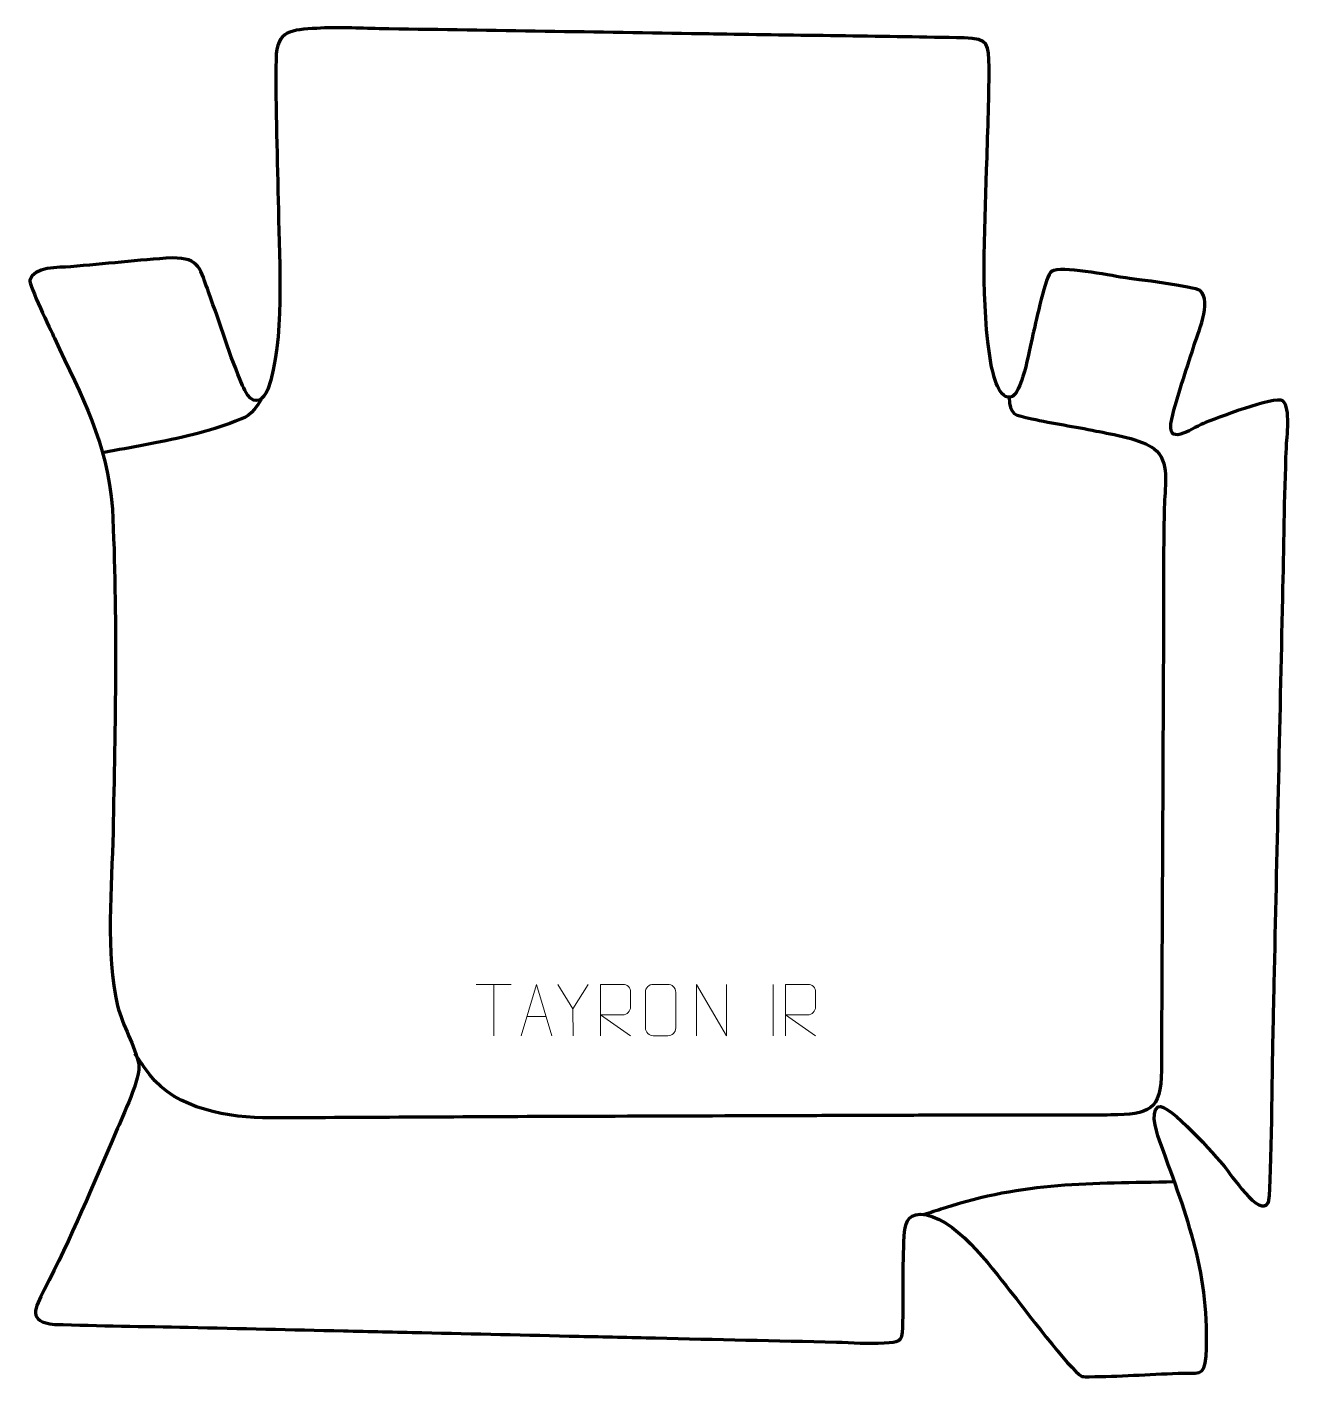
# Model space of a CAD drawing. Header units: millimetres. Extents: x 1268 to 1883, y 196 to 853.
import ezdxf

# ---------------------------------------------------------------- set-up
doc = ezdxf.new("R2010")
doc.units = ezdxf.units.MM
doc.header["$MEASUREMENT"] = 0
doc.layers.add('layer 1', color=7, linetype='Continuous')
doc.layers.add('layer 2', color=7, linetype='Continuous')

msp = doc.modelspace()

# ---------------------------------------------------------------- linework, layer by layer
at = {"layer": 'layer 1', "color": 142, "lineweight": 158}
for points, knots in [([(1382.3149, 671.4726), (1377.7623, 663.325), (1375.5086, 662.9216), (1367.044, 659.7045), (1367.044, 659.7045), (1354.9263, 655.18), (1338.7626, 651.8218), (1325.9317, 649.2826), (1325.9317, 649.2826), (1319.3036, 647.9708), (1312.6226, 646.8875), (1305.9727, 645.685)], [0, 0, 0, 0, 0.25, 0.25, 0.25, 0.25, 0.5, 0.5, 0.5, 0.5, 1, 1, 1, 1]), ([(1746.1639, 672.5339), (1746.4396, 663.6889), (1748.7506, 663.9008), (1757.1256, 662.027), (1757.1256, 662.027), (1767.3778, 659.733), (1778.0865, 658.225), (1788.5033, 656.0655), (1788.5033, 656.0655), (1796.1146, 654.4876), (1810.8316, 652.1119), (1816.7234, 647.4373), (1816.7234, 647.4373), (1824.3991, 641.3474), (1821.958, 629.6115), (1821.644, 620.8474), (1821.644, 620.8474), (1821.644, 620.8474), (1821.5598, 618.4961), (1821.5598, 618.4961), (1821.5598, 618.4961), (1821.0715, 596.5513), (1821.2643, 574.5486), (1821.1773, 552.5955), (1821.1773, 552.5955), (1820.8603, 483.4588), (1820.5632, 414.3221), (1820.188, 345.1858), (1820.188, 345.1858), (1820.081, 325.491), (1814.2594, 323.8021), (1795.6391, 323.4547), (1795.6391, 323.4547), (1785.8191, 323.2716), (1775.6087, 323.4307), (1765.7385, 323.4157), (1765.7385, 323.4157), (1755.8476, 323.4008), (1745.9567, 323.4267), (1736.0657, 323.404), (1736.0657, 323.404), (1736.0657, 323.404), (1735.1137, 323.401), (1735.1137, 323.401), (1735.1137, 323.401), (1729.6959, 323.3826), (1724.2781, 323.3643), (1718.8603, 323.3459), (1718.8603, 323.3459), (1706.1125, 323.3027), (1693.3647, 323.2595), (1680.617, 323.2164), (1680.617, 323.2164), (1668.1879, 323.1743), (1655.7589, 323.1322), (1643.3298, 323.09), (1643.3298, 323.09), (1611.7792, 322.9832), (1580.2284, 322.8763), (1548.6778, 322.7695), (1548.6778, 322.7695), (1542.3039, 322.7479), (1535.9301, 322.7263), (1529.5562, 322.7047), (1529.5562, 322.7047), (1481.9805, 322.543), (1434.4112, 322.228), (1386.8376, 322.0187), (1386.8376, 322.0187), (1366.8749, 322.1), (1341.0072, 326.1214), (1328.1372, 343.0541), (1328.1372, 343.0541), (1325.6161, 346.3711), (1323.2525, 349.8358), (1320.8815, 353.2625)], [0, 0, 0, 0, 0.05, 0.05, 0.05, 0.05, 0.1, 0.1, 0.1, 0.1, 0.15, 0.15, 0.15, 0.15, 0.2, 0.2, 0.2, 0.2, 0.25, 0.25, 0.25, 0.25, 0.3, 0.3, 0.3, 0.3, 0.35, 0.35, 0.35, 0.35, 0.4, 0.4, 0.4, 0.4, 0.45, 0.45, 0.45, 0.45, 0.5, 0.5, 0.5, 0.5, 0.55, 0.55, 0.55, 0.55, 0.6, 0.6, 0.6, 0.6, 0.65, 0.65, 0.65, 0.65, 0.7, 0.7, 0.7, 0.7, 0.75, 0.75, 0.75, 0.75, 0.8, 0.8, 0.8, 0.8, 0.85, 0.85, 0.85, 0.85, 0.9, 0.9, 0.9, 0.9, 1, 1, 1, 1]), ([(1826.5167, 290.9139), (1785.5524, 289.9986), (1753.8339, 291.0276), (1713.9997, 277.9563), (1713.9997, 277.9563), (1710.9511, 276.9559), (1707.905, 275.957), (1704.8481, 274.9813)], [0, 0, 0, 0, 0.33333333, 0.33333333, 0.33333333, 0.33333333, 1, 1, 1, 1])]:
    msp.add_open_spline(points, degree=3, knots=knots, dxfattribs=at)
at = {"layer": 'layer 1', "color": 250, "lineweight": 9}
for points in [[(1486.9731, 386.9471), (1486.9731, 386.9471), (1503.9603, 386.9471), (1503.9603, 386.9471)], [(1495.4669, 362.0171), (1495.4669, 362.0171), (1495.4669, 386.9706), (1495.4669, 386.9706)], [(1534.0257, 375.072), (1534.0257, 375.072), (1526.7048, 386.9707), (1526.7048, 386.9707)], [(1631.4109, 386.9846), (1631.4109, 386.9846), (1631.4109, 362.0105), (1631.4109, 362.0105)], [(1511.5557, 371.2738), (1511.5557, 371.2738), (1521.0514, 371.2738), (1521.0514, 371.2738)]]:
    msp.add_open_spline(points, degree=3, dxfattribs=at)
for points, knots in [([(1508.8331, 362.0244), (1508.8331, 362.0244), (1516.2041, 386.9779), (1516.2041, 386.9779), (1516.2041, 386.9779), (1516.2041, 386.9779), (1523.774, 362.0244), (1523.774, 362.0244)], [0, 0, 0, 0, 0.33333333, 0.33333333, 0.33333333, 0.33333333, 1, 1, 1, 1]), ([(1541.3481, 386.9707), (1541.3481, 386.9707), (1534.0257, 375.072), (1534.0257, 375.072), (1534.0257, 375.072), (1534.0257, 375.072), (1534.0264, 362.0171), (1534.0264, 362.0171)], [0, 0, 0, 0, 0.33333333, 0.33333333, 0.33333333, 0.33333333, 1, 1, 1, 1]), ([(1547.3751, 362.0208), (1547.3751, 362.0208), (1547.3751, 386.9743), (1547.3751, 386.9743), (1547.3751, 386.9743), (1550.9699, 386.9743), (1554.5654, 386.9743), (1558.1606, 386.9743), (1558.1606, 386.9743), (1560.4859, 386.9366), (1562.0432, 385.4466), (1562.0391, 383.0802), (1562.0391, 383.0802), (1562.0387, 381.0447), (1562.0387, 377.9853), (1562.0391, 375.9493), (1562.0391, 375.9493), (1562.0326, 374.0738), (1560.2203, 372.132), (1558.2108, 372.1129), (1558.2108, 372.1129), (1558.2108, 372.1129), (1547.3751, 372.1129), (1547.3751, 372.1129), (1547.3751, 372.1129), (1547.3751, 372.1129), (1562.0298, 362.0208), (1562.0298, 362.0208)], [0, 0, 0, 0, 0.125, 0.125, 0.125, 0.125, 0.25, 0.25, 0.25, 0.25, 0.375, 0.375, 0.375, 0.375, 0.5, 0.5, 0.5, 0.5, 0.625, 0.625, 0.625, 0.625, 0.75, 0.75, 0.75, 0.75, 1, 1, 1, 1]), ([(1573.1145, 386.9701), (1575.4402, 386.9701), (1577.7663, 386.9701), (1580.0924, 386.9701), (1580.0924, 386.9701), (1582.039, 387.0057), (1584.0304, 385.5141), (1584.0571, 383.0765), (1584.0571, 383.0765), (1584.0567, 377.3296), (1584.0567, 371.5823), (1584.0571, 365.8346), (1584.0571, 365.8346), (1583.9173, 363.5112), (1582.2401, 362.0316), (1580.0924, 362.0208), (1580.0924, 362.0208), (1577.7605, 362.0212), (1575.4286, 362.0212), (1573.0971, 362.0208), (1573.0971, 362.0208), (1571.1721, 361.9154), (1569.2, 363.7999), (1569.2112, 365.8172), (1569.2112, 365.8172), (1569.2115, 371.5873), (1569.2115, 377.357), (1569.2112, 383.1263), (1569.2112, 383.1263), (1569.2154, 385.2644), (1570.9621, 386.9836), (1573.1145, 386.9701)], [0, 0, 0, 0, 0.11111111, 0.11111111, 0.11111111, 0.11111111, 0.22222222, 0.22222222, 0.22222222, 0.22222222, 0.33333333, 0.33333333, 0.33333333, 0.33333333, 0.44444444, 0.44444444, 0.44444444, 0.44444444, 0.55555556, 0.55555556, 0.55555556, 0.55555556, 0.66666667, 0.66666667, 0.66666667, 0.66666667, 0.77777778, 0.77777778, 0.77777778, 0.77777778, 1, 1, 1, 1]), ([(1594.0835, 362.0208), (1594.0835, 362.0208), (1594.0835, 386.9743), (1594.0835, 386.9743), (1594.0835, 386.9743), (1594.0835, 386.9743), (1608.7383, 362.0208), (1608.7383, 362.0208), (1608.7383, 362.0208), (1608.7383, 362.0208), (1608.7383, 386.9743), (1608.7383, 386.9743)], [0, 0, 0, 0, 0.25, 0.25, 0.25, 0.25, 0.5, 0.5, 0.5, 0.5, 1, 1, 1, 1]), ([(1637.3751, 362.0208), (1637.3751, 362.0208), (1637.3751, 386.9743), (1637.3751, 386.9743), (1637.3751, 386.9743), (1640.9699, 386.9743), (1644.5654, 386.9743), (1648.1606, 386.9743), (1648.1606, 386.9743), (1650.4859, 386.9366), (1652.0432, 385.4466), (1652.0391, 383.0802), (1652.0391, 383.0802), (1652.0387, 381.0447), (1652.0387, 377.9853), (1652.0391, 375.9493), (1652.0391, 375.9493), (1652.0326, 374.0738), (1650.2203, 372.132), (1648.2108, 372.1129), (1648.2108, 372.1129), (1648.2108, 372.1129), (1637.3751, 372.1129), (1637.3751, 372.1129), (1637.3751, 372.1129), (1637.3751, 372.1129), (1652.0298, 362.0208), (1652.0298, 362.0208)], [0, 0, 0, 0, 0.125, 0.125, 0.125, 0.125, 0.25, 0.25, 0.25, 0.25, 0.375, 0.375, 0.375, 0.375, 0.5, 0.5, 0.5, 0.5, 0.625, 0.625, 0.625, 0.625, 0.75, 0.75, 0.75, 0.75, 1, 1, 1, 1])]:
    msp.add_open_spline(points, degree=3, knots=knots, dxfattribs=at)
at = {"layer": 'layer 2', "color": 242, "lineweight": 158}
msp.add_open_spline([(1781.5833, 196.3287), (1775.4476, 199.816), (1752.9813, 229.8486), (1746.5642, 237.9483), (1746.5642, 237.9483), (1737.145, 249.8335), (1719.2011, 274.5865), (1702.9154, 275.2486), (1702.9154, 275.2486), (1696.3672, 275.0638), (1695.5031, 270.1848), (1695.141, 264.5917), (1695.141, 264.5917), (1694.2454, 249.5671), (1694.9257, 234.9486), (1694.4054, 220.0865), (1694.4054, 220.0865), (1694.1528, 212.8701), (1692.5024, 213.0652), (1685.301, 212.613), (1685.301, 212.613), (1677.7872, 212.141), (1669.6788, 212.8093), (1662.1072, 213.0056), (1662.1072, 213.0056), (1632.8136, 213.6744), (1603.5199, 214.3431), (1574.2263, 215.0117), (1574.2263, 215.0117), (1561.8082, 215.2952), (1549.3903, 215.5786), (1536.9723, 215.8621), (1536.9723, 215.8621), (1511.4996, 216.4436), (1486.0269, 217.025), (1460.5541, 217.6065), (1460.5541, 217.6065), (1447.8177, 217.8973), (1435.0814, 218.1879), (1422.345, 218.4787), (1422.345, 218.4787), (1397.1907, 219.0529), (1372.0363, 219.6271), (1346.8821, 220.2012), (1346.8821, 220.2012), (1325.2421, 220.6884), (1303.5807, 220.8914), (1281.9492, 221.6424), (1281.9492, 221.6424), (1268.4782, 222.8843), (1272.2412, 229.4829), (1276.893, 238.4926), (1276.893, 238.4926), (1289.5648, 263.0357), (1300.9769, 290.1842), (1311.8878, 315.6539), (1311.8878, 315.6539), (1314.7114, 322.0907), (1324.122, 342.1458), (1322.8056, 348.2244), (1322.8056, 348.2244), (1320.9162, 356.9483), (1315.0471, 366.9638), (1312.519, 376.5334), (1312.519, 376.5334), (1306.4966, 401.8726), (1309.7568, 434.7168), (1310.3159, 461.0436), (1310.3159, 461.0436), (1311.3609, 513.2391), (1312.5497, 566.1593), (1309.9942, 618.2994), (1309.9942, 618.2994), (1307.6211, 650.498), (1295.0743, 672.6385), (1281.8779, 701.1547), (1281.8779, 701.1547), (1279.9921, 705.1915), (1269.4475, 726.8642), (1269.8435, 729.4285), (1269.8435, 729.4285), (1271.6311, 736.0766), (1284.1103, 735.5293), (1289.5847, 735.9589), (1289.5847, 735.9589), (1305.9967, 737.2736), (1322.6951, 739.2675), (1339.0651, 740.2565), (1339.0651, 740.2565), (1352.7484, 740.3365), (1352.6823, 734.6411), (1356.9359, 723.2254), (1356.9359, 723.2254), (1362.3226, 708.5474), (1367.0912, 692.4905), (1373.3295, 678.2815), (1373.3295, 678.2815), (1374.0049, 676.7431), (1374.7538, 675.0601), (1375.7002, 673.669), (1375.7002, 673.669), (1379.6156, 668.3168), (1383.4825, 671.3576), (1385.5543, 676.2167), (1385.5543, 676.2167), (1394.0426, 700.2047), (1391.102, 737.7435), (1390.7239, 763.6184), (1390.7239, 763.6184), (1390.3294, 787.9647), (1389.2132, 812.7979), (1389.5816, 837.0919), (1389.5816, 837.0919), (1389.7952, 851.1795), (1397.2897, 851.1051), (1409.3772, 851.8836), (1409.3772, 851.8836), (1419.4634, 852.5332), (1429.6708, 851.9455), (1439.7689, 851.7026), (1439.7689, 851.7026), (1490.3793, 850.8951), (1540.9899, 850.0876), (1591.6004, 849.2801), (1591.6004, 849.2801), (1597.3298, 849.1887), (1603.0593, 849.0974), (1608.7888, 849.0059), (1608.7888, 849.0059), (1647.2663, 848.3955), (1685.742, 848.0306), (1724.2174, 847.2347), (1724.2174, 847.2347), (1736.2283, 846.9863), (1736.2822, 844.1647), (1736.3955, 832.7888), (1736.3955, 832.7888), (1736.4814, 816.4459), (1735.6242, 799.4892), (1735.213, 783.0728), (1735.213, 783.0728), (1734.4129, 753.1235), (1732.1106, 717.4524), (1737.4649, 688.1618), (1737.4649, 688.1618), (1738.2349, 684.0366), (1741.2042, 670.0871), (1747.768, 672.8656), (1747.768, 672.8656), (1753.0862, 676.5778), (1756.2458, 697.2835), (1758.0005, 704.4387), (1758.0005, 704.4387), (1759.0598, 708.9552), (1764.0182, 731.9658), (1766.7621, 733.6952), (1766.7621, 733.6952), (1771.2981, 736.554), (1794.8444, 731.7384), (1801.5356, 730.7185), (1801.5356, 730.7185), (1807.2506, 729.8685), (1836.3635, 726.3914), (1839.0842, 724.3259), (1839.0842, 724.3259), (1844.9253, 718.9777), (1837.707, 703.0887), (1835.7487, 696.6257), (1835.7487, 696.6257), (1832.2953, 685.372), (1827.8795, 673.1883), (1825.2456, 661.8432), (1825.2456, 661.8432), (1821.9944, 647.8389), (1834.4527, 657.0054), (1840.7517, 659.7949), (1840.7517, 659.7949), (1846.1625, 662.0815), (1875.4552, 673.2581), (1879.2699, 670.7186), (1879.2699, 670.7186), (1883.2283, 667.2211), (1881.1888, 653.0924), (1880.9764, 647.7733), (1880.9764, 647.7733), (1880.0121, 623.6311), (1879.78, 599.0612), (1879.2436, 574.8648), (1879.2436, 574.8648), (1877.8588, 512.4035), (1876.4747, 449.9424), (1875.0901, 387.4811), (1875.0901, 387.4811), (1874.8358, 376.0087), (1874.5815, 364.5362), (1874.3272, 353.0637), (1874.3272, 353.0637), (1874.1718, 344.3398), (1873.6795, 283.4395), (1872.2776, 280.8536), (1872.2776, 280.8536), (1868.0313, 273.021), (1853.744, 294.9776), (1850.8848, 298.3642), (1850.8848, 298.3642), (1847.0219, 302.8671), (1823.5953, 329.8679), (1818.6549, 327.4046), (1818.6549, 327.4046), (1814.1722, 324.4062), (1818.5603, 313.1644), (1819.9421, 309.2718), (1819.9421, 309.2718), (1833.0015, 272.9698), (1843.9681, 245.8673), (1841.9858, 206.1474), (1841.9858, 206.1474), (1841.2042, 195.5579), (1837.6856, 198.2694), (1828.3578, 197.8889), (1828.3578, 197.8889), (1813.8764, 197.298), (1799.5499, 196.2905), (1785.0323, 196.1864), (1785.0323, 196.1864), (1784.2244, 196.182), (1782.3452, 196.1401), (1781.5833, 196.3287)], degree=3, knots=[0, 0, 0, 0, 0.01724138, 0.01724138, 0.01724138, 0.01724138, 0.03448276, 0.03448276, 0.03448276, 0.03448276, 0.05172414, 0.05172414, 0.05172414, 0.05172414, 0.06896552, 0.06896552, 0.06896552, 0.06896552, 0.0862069, 0.0862069, 0.0862069, 0.0862069, 0.10344828, 0.10344828, 0.10344828, 0.10344828, 0.12068966, 0.12068966, 0.12068966, 0.12068966, 0.13793103, 0.13793103, 0.13793103, 0.13793103, 0.15517241, 0.15517241, 0.15517241, 0.15517241, 0.17241379, 0.17241379, 0.17241379, 0.17241379, 0.18965517, 0.18965517, 0.18965517, 0.18965517, 0.20689655, 0.20689655, 0.20689655, 0.20689655, 0.22413793, 0.22413793, 0.22413793, 0.22413793, 0.24137931, 0.24137931, 0.24137931, 0.24137931, 0.25862069, 0.25862069, 0.25862069, 0.25862069, 0.27586207, 0.27586207, 0.27586207, 0.27586207, 0.29310345, 0.29310345, 0.29310345, 0.29310345, 0.31034483, 0.31034483, 0.31034483, 0.31034483, 0.32758621, 0.32758621, 0.32758621, 0.32758621, 0.34482759, 0.34482759, 0.34482759, 0.34482759, 0.36206897, 0.36206897, 0.36206897, 0.36206897, 0.37931034, 0.37931034, 0.37931034, 0.37931034, 0.39655172, 0.39655172, 0.39655172, 0.39655172, 0.4137931, 0.4137931, 0.4137931, 0.4137931, 0.43103448, 0.43103448, 0.43103448, 0.43103448, 0.44827586, 0.44827586, 0.44827586, 0.44827586, 0.46551724, 0.46551724, 0.46551724, 0.46551724, 0.48275862, 0.48275862, 0.48275862, 0.48275862, 0.5, 0.5, 0.5, 0.5, 0.51724138, 0.51724138, 0.51724138, 0.51724138, 0.53448276, 0.53448276, 0.53448276, 0.53448276, 0.55172414, 0.55172414, 0.55172414, 0.55172414, 0.56896552, 0.56896552, 0.56896552, 0.56896552, 0.5862069, 0.5862069, 0.5862069, 0.5862069, 0.60344828, 0.60344828, 0.60344828, 0.60344828, 0.62068966, 0.62068966, 0.62068966, 0.62068966, 0.63793103, 0.63793103, 0.63793103, 0.63793103, 0.65517241, 0.65517241, 0.65517241, 0.65517241, 0.67241379, 0.67241379, 0.67241379, 0.67241379, 0.68965517, 0.68965517, 0.68965517, 0.68965517, 0.70689655, 0.70689655, 0.70689655, 0.70689655, 0.72413793, 0.72413793, 0.72413793, 0.72413793, 0.74137931, 0.74137931, 0.74137931, 0.74137931, 0.75862069, 0.75862069, 0.75862069, 0.75862069, 0.77586207, 0.77586207, 0.77586207, 0.77586207, 0.79310345, 0.79310345, 0.79310345, 0.79310345, 0.81034483, 0.81034483, 0.81034483, 0.81034483, 0.82758621, 0.82758621, 0.82758621, 0.82758621, 0.84482759, 0.84482759, 0.84482759, 0.84482759, 0.86206897, 0.86206897, 0.86206897, 0.86206897, 0.87931034, 0.87931034, 0.87931034, 0.87931034, 0.89655172, 0.89655172, 0.89655172, 0.89655172, 0.9137931, 0.9137931, 0.9137931, 0.9137931, 0.93103448, 0.93103448, 0.93103448, 0.93103448, 0.94827586, 0.94827586, 0.94827586, 0.94827586, 0.96551724, 0.96551724, 0.96551724, 0.96551724, 1, 1, 1, 1], dxfattribs=at)

doc.saveas('drawing.dxf')
